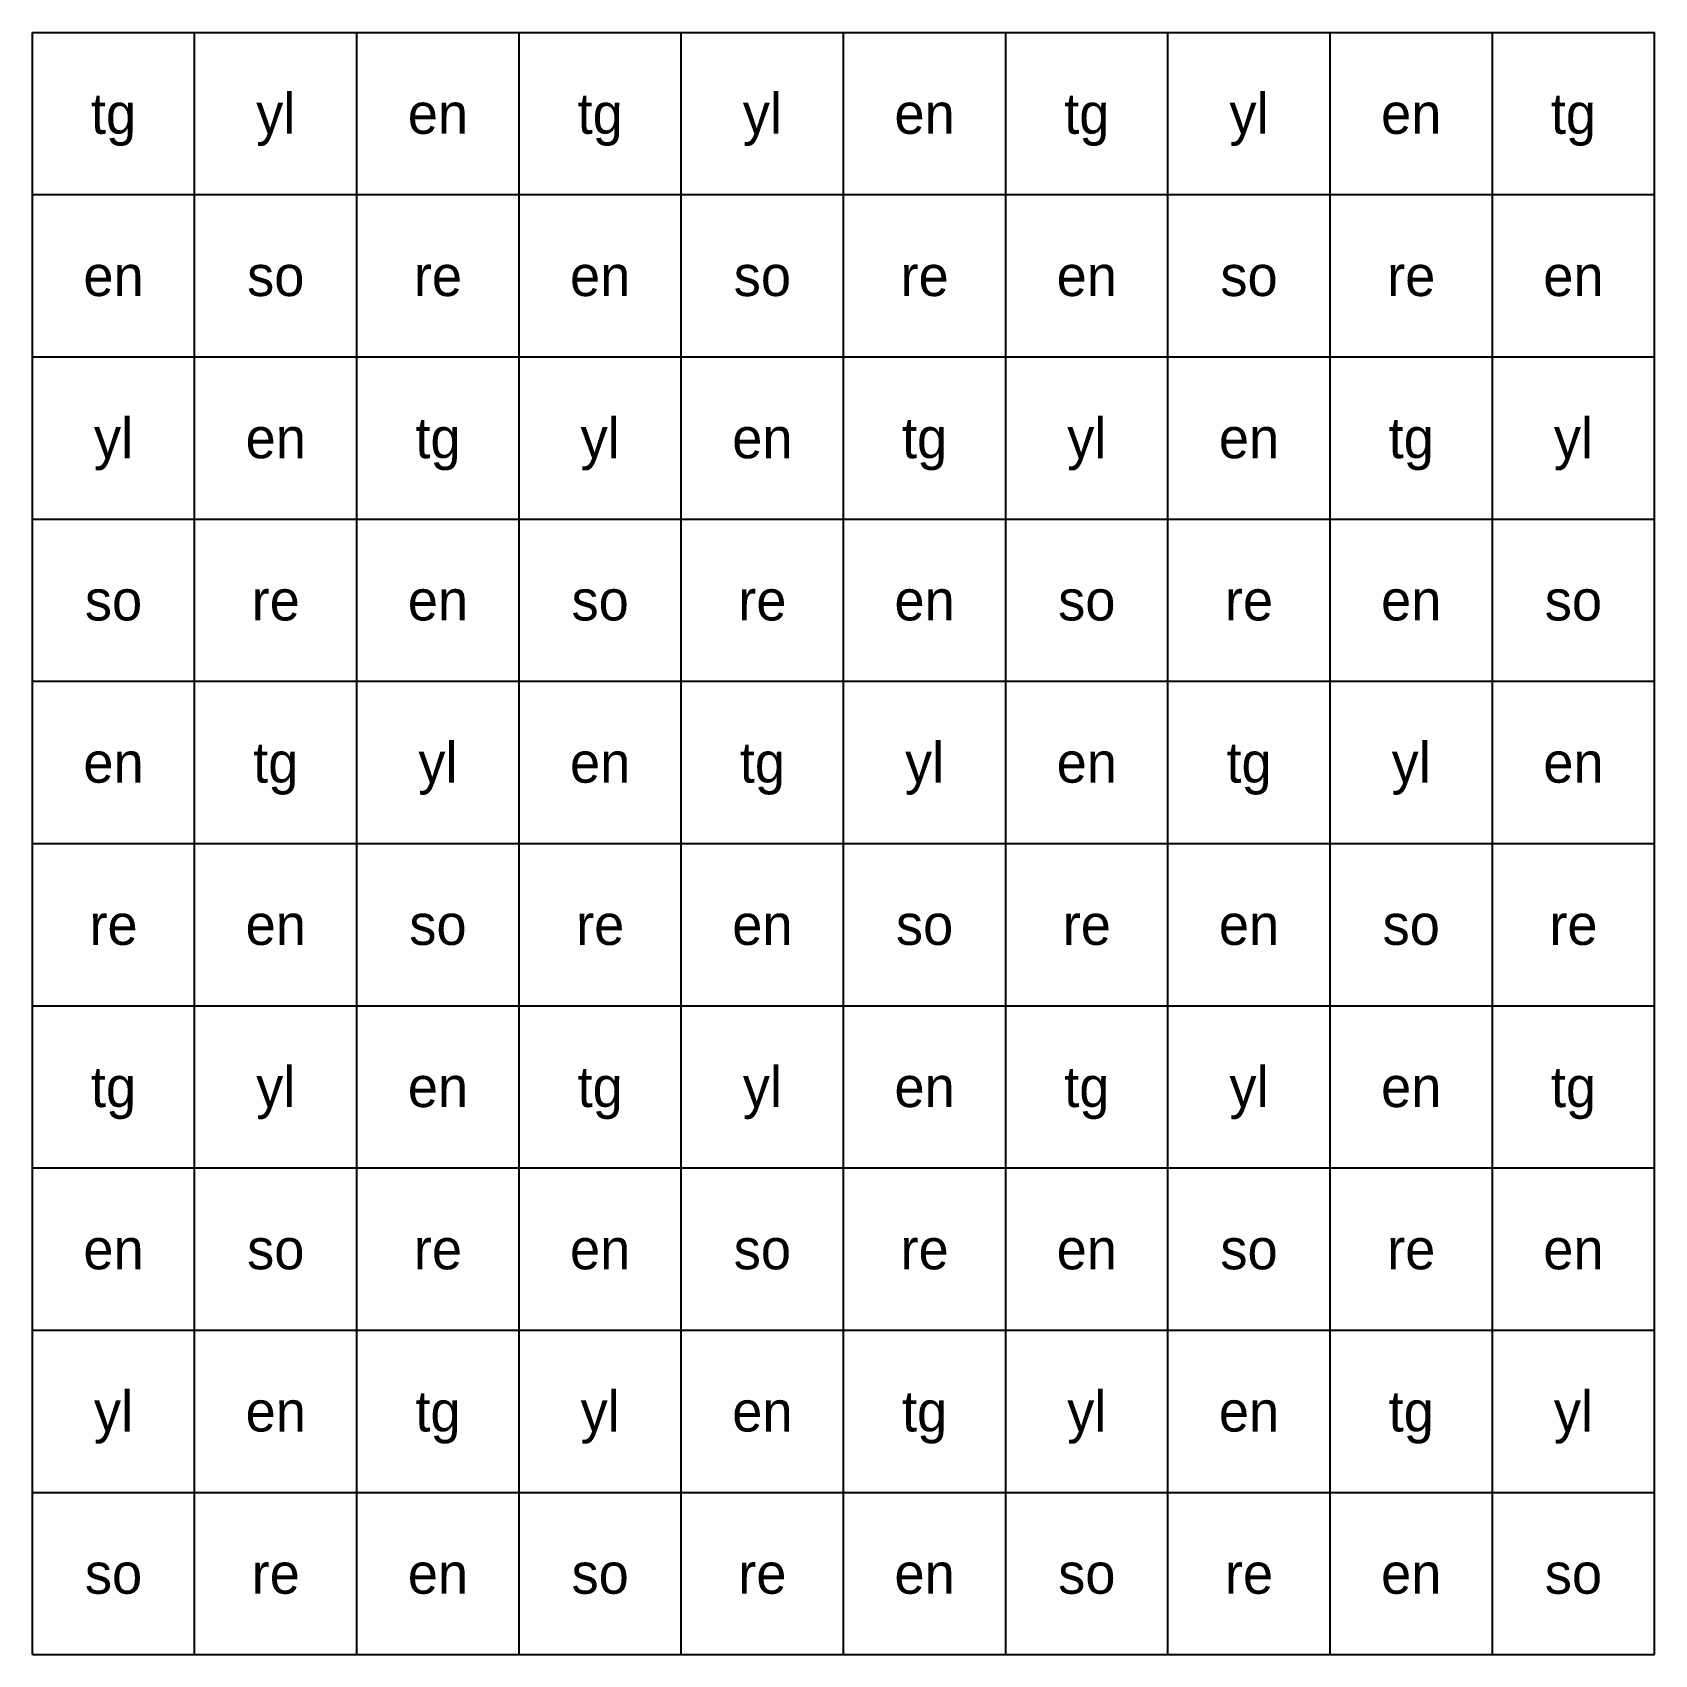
# Model space of a CAD drawing. Header units: metres. Extents: x 0 to 200, y 0 to 200.
import ezdxf
from ezdxf.enums import TextEntityAlignment as Align

# ---------------------------------------------------------------- set-up
doc = ezdxf.new("R2010")
doc.units = ezdxf.units.M

msp = doc.modelspace()

# ---------------------------------------------------------------- linework, layer by layer
at = {"color": 7}
for p, q in [((0, 0), (0, 200)), ((0, 200), (200, 200)), ((20, 0), (20, 200)), ((40, 0), (40, 200)), ((60, 0), (60, 200)), ((80, 0), (80, 200)), ((100, 0), (100, 200)), ((120, 0), (120, 200)), ((140, 0), (140, 200)), ((160, 0), (160, 200)), ((180, 0), (180, 200)), ((200, 0), (200, 200)), ((0, 180), (200, 180)), ((0, 160), (200, 160)), ((0, 140), (200, 140)), ((0, 120), (200, 120)), ((0, 100), (200, 100)), ((0, 80), (200, 80)), ((0, 60), (200, 60)), ((0, 40), (200, 40)), ((0, 20), (200, 20)), ((0, 0), (200, 0))]:
    msp.add_line(p, q, dxfattribs=at)

# ---------------------------------------------------------------- texts
for s, p in [('tg', (10, 190)), ('yl', (30, 190)), ('tg', (70, 190)), ('yl', (90, 190)), ('tg', (130, 190)), ('yl', (150, 190)), ('tg', (190, 190)), ('en', (50, 190)), ('en', (110, 190)), ('en', (170, 190)), ('en', (10, 170)), ('so', (30, 170)), ('re', (50, 170)), ('en', (70, 170)), ('so', (90, 170)), ('re', (110, 170)), ('en', (130, 170)), ('so', (150, 170)), ('re', (170, 170)), ('en', (190, 170)), ('yl', (10, 150)), ('tg', (50, 150)), ('yl', (70, 150)), ('tg', (110, 150)), ('yl', (130, 150)), ('tg', (170, 150)), ('yl', (190, 150)), ('en', (30, 150)), ('en', (90, 150)), ('en', (150, 150)), ('so', (10, 130)), ('re', (30, 130)), ('en', (50, 130)), ('so', (70, 130)), ('re', (90, 130)), ('en', (110, 130)), ('so', (130, 130)), ('re', (150, 130)), ('en', (170, 130)), ('so', (190, 130)), ('tg', (30, 110)), ('yl', (50, 110)), ('tg', (90, 110)), ('yl', (110, 110)), ('tg', (150, 110)), ('yl', (170, 110)), ('en', (10, 110)), ('en', (70, 110)), ('en', (130, 110)), ('en', (190, 110)), ('re', (10, 90)), ('en', (30, 90)), ('so', (50, 90)), ('re', (70, 90)), ('en', (90, 90)), ('so', (110, 90)), ('re', (130, 90)), ('en', (150, 90)), ('so', (170, 90)), ('re', (190, 90)), ('tg', (10, 70)), ('yl', (30, 70)), ('tg', (70, 70)), ('yl', (90, 70)), ('tg', (130, 70)), ('yl', (150, 70)), ('tg', (190, 70)), ('en', (50, 70)), ('en', (110, 70)), ('en', (170, 70)), ('en', (10, 50)), ('so', (30, 50)), ('re', (50, 50)), ('en', (70, 50)), ('so', (90, 50)), ('re', (110, 50)), ('en', (130, 50)), ('so', (150, 50)), ('re', (170, 50)), ('en', (190, 50)), ('yl', (10, 30)), ('tg', (50, 30)), ('yl', (70, 30)), ('tg', (110, 30)), ('yl', (130, 30)), ('tg', (170, 30)), ('yl', (190, 30)), ('en', (30, 30)), ('en', (90, 30)), ('en', (150, 30)), ('so', (10, 10)), ('re', (30, 10)), ('en', (50, 10)), ('so', (70, 10)), ('re', (90, 10)), ('en', (110, 10)), ('so', (130, 10)), ('re', (150, 10)), ('en', (170, 10)), ('so', (190, 10))]:
    msp.add_text(s, height=5, dxfattribs=at).set_placement(p, align=Align.MIDDLE_CENTER)

doc.saveas('drawing.dxf')
